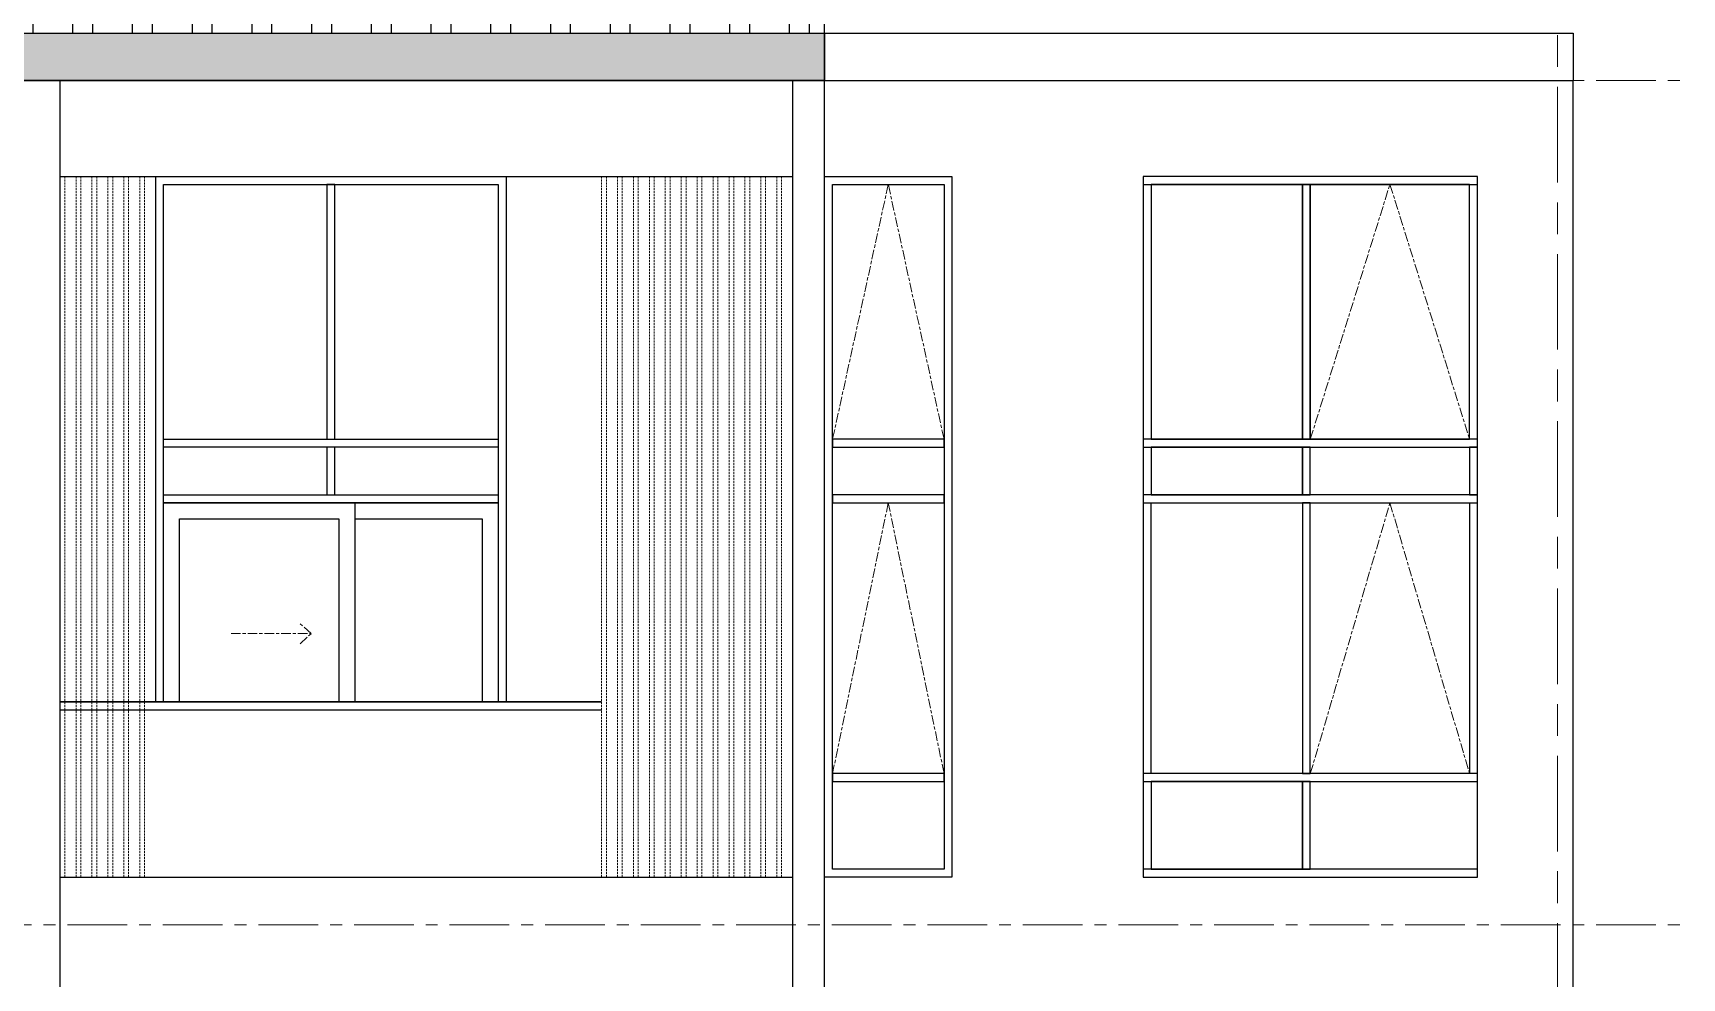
# Model space of a CAD drawing. Header units: millimetres. Extents: x -100356 to 314685, y 446 to 1273965.
# Drawn here: x 230327 to 240682, y 115670 to 121604 of the extents above; entities that cross this region are included whole.
import ezdxf
from ezdxf.xclip import XClip

# ---------------------------------------------------------------- set-up
doc = ezdxf.new("R2010")
doc.units = ezdxf.units.MM
doc.header["$XCLIPFRAME"] = 2
for name, pattern in [('20180221 BF$0$Core - tb$0$HIDDEN2', [0.1875, 0.125, -0.0625]), ('gf$0$CENTER2', [28.575, 19.05, -3.175, 3.175, -3.175]), ('gf$0$Kume - Grid Line', [10.5, 6, -1.25, 2, -1.25]), ('section$0$CENTER', [2, 1.25, -0.25, 0.25, -0.25]), ('section$0$Kume - Grid Line', [10.5, 6, -1.25, 2, -1.25])]:
    doc.linetypes.add(name, pattern=pattern)
for name, color, linetype, lineweight in [('@LOUVER', 35, 'Continuous', 13), ('gf$0$A.Axis', 251, 'gf$0$CENTER2', 13), ('section$0$A-_ANOT----_D', 7, 'Continuous', 5), ('section$0$A-_FLORLEVL_E', 7, 'Continuous', 5), ('section$0$NKC_TRUC', 8, 'section$0$CENTER', 13)]:
    doc.layers.add(name, color=color, linetype=linetype, lineweight=lineweight)
doc.layers.add('NAM', color=3, linetype='Continuous')
doc.layers.add('STR', color=7, linetype='Continuous')

# ---------------------------------------------------------------- blocks, each defined once
blk = doc.blocks.new('section$0$grid section')
at = {"layer": 'section$0$NKC_TRUC', "ltscale": 300}
for p, q in [((-141943.9, 92400), (0, 92400)), ((-141943.9, 87100), (0, 87100))]:
    blk.add_line(p, q, dxfattribs=at)
blk = doc.blocks.new('wd02-elevation 1')
at = {"layer": 'NAM', "elevation": 0}
for points in [[(197491, 177019), (201891, 177019), (201891, 179119), (197491, 179119)], [(197491, 177019), (197541, 177019), (197541, 179119), (197491, 179119)], [(197541, 178119), (198091, 178119), (198091, 179069), (197541, 179069)], [(198091, 177019), (198141, 177019), (198141, 179119), (198091, 179119)], [(198141, 179069), (199841, 179069), (199841, 178119), (198141, 178119)], [(199841, 177019), (199891, 177019), (199891, 179119), (199841, 179119)], [(200191, 179069), (199891, 179069), (199891, 178119), (200191, 178119)], [(200191, 177019), (200241, 177019), (200241, 179119), (200191, 179119)], [(200241, 178119), (201841, 178119), (201841, 179069), (200241, 179069)], [(201841, 177019), (201891, 177019), (201891, 179119), (201841, 179119)], [(198091, 178119), (197541, 178119), (197541, 178069), (198091, 178069)], [(199841, 178119), (198141, 178119), (198141, 178069), (199841, 178069)], [(200191, 178119), (199891, 178119), (199891, 178069), (200191, 178069)], [(201841, 178119), (200241, 178119), (200241, 178069), (201841, 178069)], [(199841, 177069), (198141, 177069), (198141, 178069), (199841, 178069)], [(201841, 178069), (200241, 178069), (200241, 177069), (201841, 177069)], [(200191, 177069), (199891, 177069), (199891, 177019), (200191, 177019)]]:
    blk.add_lwpolyline(points, close=True, dxfattribs=at)
at = {"layer": 'section$0$A-_ANOT----_D', "color": 8, "linetype": 'section$0$Kume - Grid Line', "ltscale": 10, "elevation": 0}
for points in [[(198141, 178069), (199841, 177569), (198141, 177069)], [(200241, 178069), (201841, 177569), (200241, 177069)]]:
    blk.add_lwpolyline(points, dxfattribs=at)
blk = doc.blocks.new('LOUVER HIGH')
at = {"layer": '@LOUVER', "linetype": '20180221 BF$0$Core - tb$0$HIDDEN2', "ltscale": 100}
blk.add_lwpolyline([(0, 0), (30, 0), (30, 4400), (0, 4400)], close=True, dxfattribs=at)
blk = doc.blocks.new('*U451')
at = {"layer": '@LOUVER'}
blk.add_blockref('LOUVER HIGH', (-15, -2200), dxfattribs=at)
blk = doc.blocks.new('*U452')
at = {"layer": '@LOUVER', "color": 0, "linetype": 'ByBlock', "lineweight": -2}
for p in [(0, 0), (100, 0), (200, 0), (300, 0), (400, 0), (500, 0)]:
    blk.add_blockref('*U451', p, dxfattribs=at)
blk = doc.blocks.new('*U453')
at = {"layer": '@LOUVER'}
blk.add_blockref('LOUVER HIGH', (-15, -2200), dxfattribs=at)
blk = doc.blocks.new('*U454')
at = {"layer": '@LOUVER', "color": 0, "linetype": 'ByBlock', "lineweight": -2}
for p in [(0, 0), (100, 0), (200, 0), (300, 0), (400, 0), (500, 0), (600, 0), (700, 0), (800, 0), (900, 0), (1000, 0), (1100, 0)]:
    blk.add_blockref('*U453', p, dxfattribs=at)
blk = doc.blocks.new('skyvilla elevation 1')
at = {"layer": 'NAM', "elevation": 0}
for points in [[(300, 9500), (300, 4900)], [(1350, 9500), (1350, 6100)], [(1400, 9500), (1400, 6100)], [(1400, 6100), (1400, 9500)], [(4700, 9500), (4700, 4900)], [(1400, 8900), (4700, 8900), (4700, 6700), (1400, 6700)], [(1400, 8850), (2650, 8850), (2650, 6750), (1400, 6750)], [(1400, 8850), (2650, 8850), (2650, 7650), (1400, 7650)], [(1400, 8850), (4650, 8850), (4650, 6750), (1400, 6750)], [(1400, 8750), (2550, 8750), (2550, 7750), (1400, 7750)], [(2550, 7650), (2550, 6850), (1400, 6850)]]:
    blk.add_lwpolyline(points, dxfattribs=at)
for points in [[(2650, 8850), (2700, 8850), (2700, 6750), (2650, 6750)], [(3000, 8850), (3050, 8850), (3050, 6750), (3000, 6750)], [(3000, 7825), (2700, 7825), (2700, 7775), (3000, 7775)], [(4650, 7825), (3050, 7825), (3050, 7775), (4650, 7775)], [(950, 4650), (900, 4650), (900, 3950), (950, 3950)], [(2700, 4650), (2650, 4650), (2650, 3950), (2700, 3950)], [(3050, 4650), (3000, 4650), (3000, 3950), (3050, 3950)]]:
    blk.add_lwpolyline(points, close=True, dxfattribs=at)
at = {"layer": 'NAM'}
for points in [[(4700, 3900), (300, 3900), (300, 4700), (4700, 4700)], [(4650, 3950), (350, 3950), (350, 4650), (4650, 4650)], [(2650, 3950), (350, 3950), (350, 4650), (2650, 4650)]]:
    blk.add_lwpolyline(points, close=True, dxfattribs=at)
at = {"layer": 'section$0$A-_ANOT----_D', "color": 8, "linetype": 'section$0$Kume - Grid Line', "ltscale": 10, "elevation": 0}
for points in [[(1829, 8427), (1829, 7924)], [(1766, 7993), (1829, 7924), (1892, 7993)], [(950, 3950), (2650, 4300), (950, 4650)], [(3050, 3950), (4650, 4300), (3050, 4650)]]:
    blk.add_lwpolyline(points, dxfattribs=at)
at = {"layer": 'STR', "elevation": 0}
for points in [[(0, 9500), (5300, 9500)], [(0, 4900), (5300, 4900)]]:
    blk.add_lwpolyline(points, dxfattribs=at)
at = {"layer": 'STR'}
for points in [[(0, 4700), (5300, 4700)], [(0, 0), (5300, 0)]]:
    blk.add_lwpolyline(points, dxfattribs=at)
at = {"layer": '@LOUVER', "rotation": 270}
for name, p in [('*U452', (2500, 9485, 0)), ('*U454', (2500, 6085, 0))]:
    blk.add_blockref(name, p, dxfattribs=at)
at = {"layer": 'NAM'}
blk.add_blockref('wd02-elevation 1', (-197191, -176419, 0), dxfattribs=at)
blk = doc.blocks.new('podium elevation 1')
at = {"layer": 'NAM', "ltscale": 0.5}
h = blk.add_hatch(dxfattribs=at)
h.set_pattern_fill('ANSI32', color=252, scale=1000, angle=-45)
h.set_pattern_definition([(9e-15, (577432.35, -167577.62), (-3e-14, 375), []), (9e-15, (577557.35, -167702.62), (-3e-14, 375), [])])
h.paths.add_polyline_path([(87299, 258), (88400, 258), (88400, 36661), (87299, 36661), (87299, 22148), (81999, 22148), (81999, 15705), (87299, 15705)])
at = {"layer": 'NAM', "elevation": 0}
blk.add_lwpolyline([(87299, 258), (88400, 258), (88400, 36661), (87299, 36661), (87299, 22148), (81999, 22148), (81999, 15705), (87299, 15705)], close=True, dxfattribs=at)
blk = doc.blocks.new('ELEVATION 1')
at = {"layer": 'NAM', "ltscale": 0.5}
h = blk.add_hatch(color=252, dxfattribs=at)
h.dxf.hatch_style = 1
h.paths.add_polyline_path([(88115, 585860), (88115, 569848), (82815, 569848), (82815, 563415), (82815, 563404), (88115, 563404), (88115, 547957), (87816, 547957), (87816, 563104), (82516, 563104), (82516, 570148), (87815, 570148), (87815, 585860)])
at = {"layer": 'NAM', "elevation": 0}
for points in [[(88115, 585860), (88115, 569848), (82815, 569848), (82815, 563415), (82815, 563404), (88115, 563404), (88115, 547957), (87816, 547957), (87816, 563104), (82516, 563104), (82516, 570148), (87815, 570148), (87815, 585860)], [(87815, 543257), (87815, 547957), (88115, 547957), (88115, 543257)]]:
    blk.add_lwpolyline(points, close=True, dxfattribs=at)
at = {"layer": 'NAM'}
for name, p in [('podium elevation 1', (816, 547699, 0)), ('skyvilla elevation 1', (77215, 543257, 0))]:
    blk.add_blockref(name, p, dxfattribs=at)
ref = blk.add_blockref('skyvilla elevation 1', (82515, 543257, 0), dxfattribs=at)
XClip(ref).set_block_clipping_path([(5300, 42602.9195153018), (5300, 26890.3224499937), (0.9698971497, 26890.3224499934), (0.9698971501, 19846.9545468783), (5300.9698971502, 19846.9545468783), (5300.0000000001, 0), (5300.0000000001, -2660.5233960821), (-890.1706460004, -2660.5233960821), (-890.1706460004, 43862.1393032457), (5300.9698971501, 43862.1393032457)])
at = {"layer": 'section$0$A-_FLORLEVL_E'}
ref = blk.add_blockref('section$0$grid section', (-4584, 526178, 0), dxfattribs=dict(at, rotation=270))
XClip(ref).set_block_clipping_path([(-63133.662589381, -3062.3099419163), (16172.8238461059, 101487.3382753241)])

msp = doc.modelspace()

# ---------------------------------------------------------------- linework, layer by layer
at = {"layer": 'gf$0$A.Axis', "linetype": 'gf$0$Kume - Grid Line', "lineweight": 9, "ltscale": 100}
msp.add_line((239900.4, 25115.6, 0), (239900.4, 127445.7, 0), dxfattribs=at)

# ---------------------------------------------------------------- block references
at = {"layer": 'NAM', "rotation": 89.99999999999999}
msp.add_blockref('ELEVATION 1', (783254.7, 33488.6, 0), dxfattribs=at)

doc.saveas('drawing.dxf')
